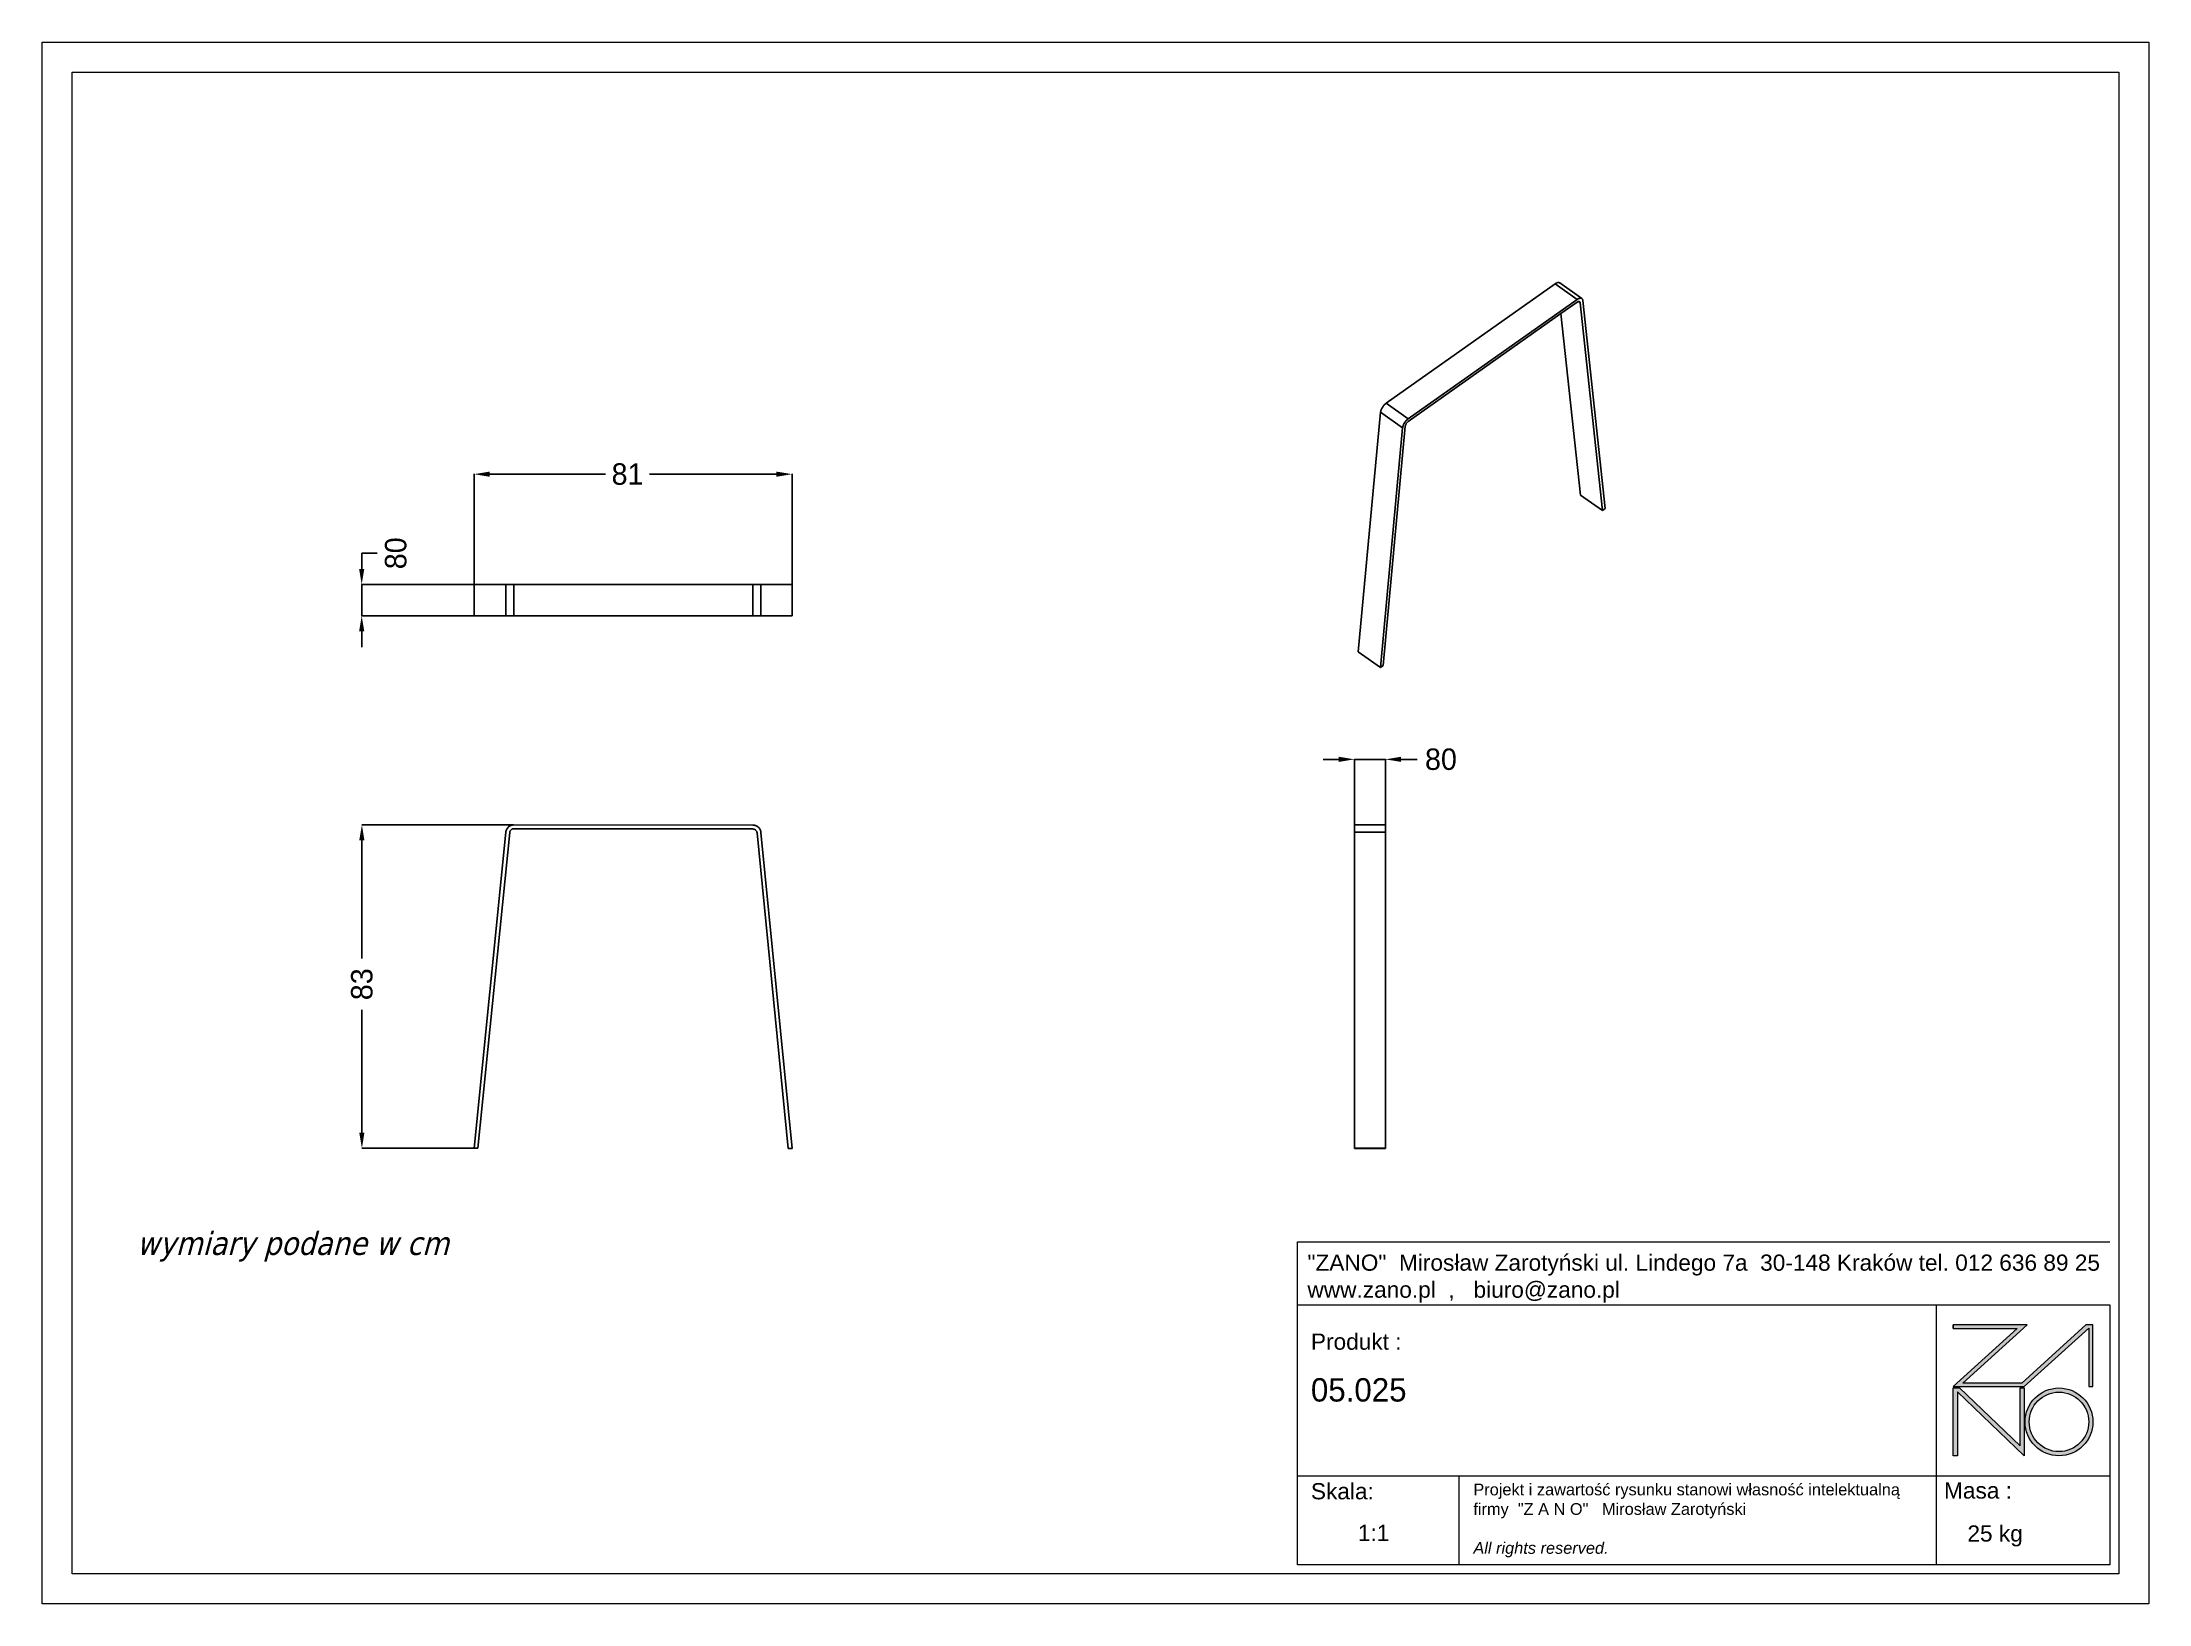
# Model space of a CAD drawing. Header units: millimetres. Extents: x -3038 to 2368, y -2302 to 1705.
import ezdxf

# ---------------------------------------------------------------- set-up
doc = ezdxf.new("R2010")
doc.units = ezdxf.units.MM
doc.layers.add('DIMS', color=7, linetype='Continuous')
doc.layers.add('tabelka', color=155, linetype='Continuous')
doc.styles.add('Tahoma', font='tahoma.ttf')
doc.dimstyles.new('ISO-25', dxfattribs={"dimtxt": 2.5, "dimasz": 2.5, "dimexe": 1.25, "dimexo": 0.625, "dimtad": 1, "dimtxsty": 'Standard', "dimcen": 2.5, "dimadec": 0, "dimazin": 0, "dimtfac": 1, "dimtmove": 0, "dimatfit": 3, "dimfxl": 1, "dimarcsym": 0})

# ---------------------------------------------------------------- blocks, each defined once
blk = doc.blocks.new('zano')
at = {"layer": 'Defpoints', "lineweight": 5}
for points in [[(6270.2, 3716.2), (6270.2, 3707.4), (6434.8, 3707.4), (6270.2, 3558.4), (6452.4, 3558.4), (6617.9, 3708.2), (6617.9, 3558.4), (6628.6, 3558.4), (6628.6, 3716.2), (6610.7, 3716.2), (6446.1, 3567.2), (6295.4, 3567.2), (6459.9, 3716.2), (6270.2, 3716.2), (6270.2, 3707.4)], [(6270.2, 3554.4), (6286.2, 3554.4), (6441.7, 3405.6), (6441.7, 3554.4), (6452.4, 3554.4), (6452.4, 3380.5), (6281, 3544.6), (6281, 3380.5), (6270.2, 3380.5)]]:
    blk.add_hatch(color=251, dxfattribs=at).paths.add_polyline_path(points)
h = blk.add_hatch(color=251, dxfattribs=at)
h.paths.add_polyline_path([(6454.7, 3467.4, 1), (6628.6, 3467.4, 1)])
h.paths.add_polyline_path([(6617.9, 3467.4, -1), (6465.4, 3467.4, -1)], flags=16)
at = {"layer": 'Defpoints', "color": 251, "lineweight": 5}
blk.add_lwpolyline([(6434.8, 3707.4), (6270.2, 3558.4), (6452.4, 3558.4), (6617.9, 3708.2), (6617.9, 3558.4), (6628.6, 3558.4), (6628.6, 3716.2), (6610.7, 3716.2), (6446.1, 3567.2), (6295.4, 3567.2), (6459.9, 3716.2), (6270.2, 3716.2), (6270.2, 3707.4), (6432.1, 3707.4)], dxfattribs=at)
for points in [[(6270.2, 3716.2), (6270.2, 3707.4), (6434.8, 3707.4), (6270.2, 3558.4), (6452.4, 3558.4), (6617.9, 3708.2), (6617.9, 3558.4), (6628.6, 3558.4), (6628.6, 3716.2), (6610.7, 3716.2), (6446.1, 3567.2), (6295.4, 3567.2), (6459.9, 3716.2), (6270.2, 3716.2), (6270.2, 3707.4)], [(6270.2, 3554.4), (6286.2, 3554.4), (6441.7, 3405.6), (6441.7, 3554.4), (6452.4, 3554.4), (6452.4, 3380.5), (6281, 3544.6), (6281, 3380.5), (6270.2, 3380.5)]]:
    blk.add_lwpolyline(points, close=True, dxfattribs=at)
for radius in [87, 76.3]:
    blk.add_circle((6541.7, 3467.4), radius, dxfattribs=at)
blk = doc.blocks.new('*D9')
at = {"layer": 'Defpoints', "color": 0, "transparency": 16777216}
for p in [(-1929.6, 313.5), (-2218, 233), (-1929.6, 233)]:
    blk.add_point(p, dxfattribs=at)
at = {"layer": 'DIMS', "color": 0, "lineweight": -2, "transparency": 16777216}
for p, q in [((-2218, 353.5), (-2218, 393.5)), ((-2218, 393.5), (-2178, 393.5)), ((-1930.1, 313.5), (-2218.5, 313.5)), ((-2218, 233), (-2218, 313.5)), ((-1930.1, 233), (-2218.5, 233)), ((-2218, 193), (-2218, 153))]:
    blk.add_line(p, q, dxfattribs=at)
at = {"layer": 'DIMS', "color": 0, "transparency": 16777216}
for points in [[(-2224.7, 353.5), (-2211.4, 353.5), (-2218, 313.5)], [(-2224.7, 193), (-2211.4, 193), (-2218, 233)]]:
    blk.add_solid(points, dxfattribs=at)
at = {"layer": 'DIMS', "color": 0, "transparency": 16777216, "insert": (-2130.5, 393.5), "char_height": 55, "attachment_point": 5, "rotation": 90}
blk.add_mtext('80', dxfattribs=at)
blk = doc.blocks.new('*D10')
at = {"layer": 'Defpoints', "color": 0, "transparency": 16777216}
for p in [(-1113.7, 596.5), (-1929.6, 313), (-1113.7, 313)]:
    blk.add_point(p, dxfattribs=at)
at = {"layer": 'DIMS', "color": 0, "lineweight": -2, "transparency": 16777216}
for p, q in [((-1929.6, 313.5), (-1929.6, 597)), ((-1889.6, 596.5), (-1592.5, 596.5)), ((-1153.7, 596.5), (-1479.2, 596.5)), ((-1113.7, 313.5), (-1113.7, 597))]:
    blk.add_line(p, q, dxfattribs=at)
at = {"layer": 'DIMS', "color": 0, "transparency": 16777216}
for points in [[(-1889.6, 603.1), (-1889.6, 589.8), (-1929.6, 596.5)], [(-1153.7, 603.1), (-1153.7, 589.8), (-1113.7, 596.5)]]:
    blk.add_solid(points, dxfattribs=at)
at = {"layer": 'DIMS', "color": 0, "transparency": 16777216, "insert": (-1535.8, 596.5), "char_height": 55, "attachment_point": 5}
blk.add_mtext('81', dxfattribs=at)
blk = doc.blocks.new('*D11')
at = {"layer": 'Defpoints', "color": 0, "transparency": 16777216}
for p in [(409.4, -135.3), (329.4, -303.3), (409.4, -303.3)]:
    blk.add_point(p, dxfattribs=at)
at = {"layer": 'DIMS', "color": 0, "lineweight": -2, "transparency": 16777216}
for p, q in [((289.4, -135.3), (249.4, -135.3)), ((329.4, -302.8), (329.4, -134.8)), ((329.4, -135.3), (409.4, -135.3)), ((409.4, -302.8), (409.4, -134.8)), ((449.4, -135.3), (490.3, -135.3))]:
    blk.add_line(p, q, dxfattribs=at)
at = {"layer": 'DIMS', "color": 0, "transparency": 16777216}
for points in [[(289.4, -128.6), (289.4, -141.9), (329.4, -135.3)], [(449.4, -128.6), (449.4, -141.9), (409.4, -135.3)]]:
    blk.add_solid(points, dxfattribs=at)
at = {"layer": 'DIMS', "color": 0, "transparency": 16777216, "insert": (551.6, -135.3), "char_height": 55, "attachment_point": 5}
blk.add_mtext('80', dxfattribs=at)
blk = doc.blocks.new('*D14')
at = {"layer": 'Defpoints', "color": 0, "transparency": 16777216}
for p in [(-1828, -303.3), (-2217.5, -1133.2), (-1929.1, -1133.2)]:
    blk.add_point(p, dxfattribs=at)
at = {"layer": 'DIMS', "color": 0, "lineweight": -2, "transparency": 16777216}
for p, q in [((-1828.5, -303.3), (-2218, -303.3)), ((-2217.5, -343.3), (-2217.5, -646.5)), ((-2217.5, -1093.2), (-2217.5, -778.2)), ((-1929.6, -1133.2), (-2218, -1133.2))]:
    blk.add_line(p, q, dxfattribs=at)
at = {"layer": 'DIMS', "color": 0, "transparency": 16777216}
for points in [[(-2224.2, -343.3), (-2210.9, -343.3), (-2217.5, -303.3)], [(-2224.2, -1093.2), (-2210.9, -1093.2), (-2217.5, -1133.2)]]:
    blk.add_solid(points, dxfattribs=at)
at = {"layer": 'DIMS', "color": 0, "transparency": 16777216, "insert": (-2217.5, -712.4), "char_height": 55, "attachment_point": 5, "rotation": 90}
blk.add_mtext('83', dxfattribs=at)

msp = doc.modelspace()

# ---------------------------------------------------------------- linework, layer by layer
for p, q in [((411.2, 778.7), (844.8, 1085)), ((844.8, 1085), (845.8, 1085.7)), ((844.8, 1085), (901.3, 1045)), ((845.8, 1085.7), (846.9, 1086.3)), ((846.9, 1086.3), (848, 1086.9)), ((848, 1086.9), (849, 1087.3)), ((849, 1087.3), (850, 1087.7)), ((850, 1087.7), (851, 1088)), ((851, 1088), (852, 1088.2)), ((852, 1088.2), (852.9, 1088.2)), ((852.9, 1088.2), (853.7, 1088.2)), ((853.7, 1088.2), (854.6, 1088.1)), ((854.6, 1088.1), (855.3, 1087.9)), ((855.3, 1087.9), (856.1, 1087.6)), ((856.1, 1087.6), (856.7, 1087.2)), ((856.7, 1087.2), (913.3, 1047.3)), ((901.3, 1045), (467.8, 738.8)), ((859.6, 1008.4), (901.3, 1037.9)), ((901.3, 1045), (902.4, 1045.7)), ((902.1, 1038.4), (901.3, 1037.9)), ((902.9, 1038.9), (902.1, 1038.4)), ((902.4, 1045.7), (903.5, 1046.4)), ((903.7, 1039.2), (902.9, 1038.9)), ((903.5, 1046.4), (904.5, 1046.9)), ((904.4, 1039.4), (903.7, 1039.2)), ((904.6, 1039.5), (904.4, 1039.4)), ((904.5, 1046.9), (905.6, 1047.4)), ((905.1, 1039.6), (904.6, 1039.5)), ((904.6, 1039.5), (908.9, 1036.5)), ((905.8, 1039.6), (905.1, 1039.6)), ((905.6, 1047.4), (906.6, 1047.7)), ((906.4, 1039.6), (905.8, 1039.6)), ((907, 1039.4), (906.4, 1039.6)), ((906.6, 1047.7), (907.6, 1048)), ((907.5, 1039.1), (907, 1039.4)), ((907.9, 1038.8), (907.5, 1039.1)), ((907.6, 1048), (908.5, 1048.2)), ((908.3, 1038.3), (907.9, 1038.8)), ((908.5, 1037.8), (908.3, 1038.3)), ((908.5, 1048.2), (909.4, 1048.3)), ((908.7, 1037.2), (908.5, 1037.8)), ((908.9, 1036.5), (908.7, 1037.2)), ((908.9, 1036.5), (965.9, 503.1)), ((909.4, 1048.3), (910.3, 1048.3)), ((910.3, 1048.3), (911.1, 1048.2)), ((911.1, 1048.2), (911.9, 1048)), ((911.9, 1048), (912.6, 1047.7)), ((912.6, 1047.7), (913.3, 1047.3)), ((913.3, 1047.3), (913.9, 1046.8)), ((913.9, 1046.8), (914.4, 1046.2)), ((914.4, 1046.2), (914.8, 1045.6)), ((914.8, 1045.6), (915.2, 1044.8)), ((915.2, 1044.8), (915.5, 1044)), ((915.5, 1044), (915.8, 1043.1)), ((915.8, 1043.1), (915.9, 1042.2)), ((973, 508.1), (915.9, 1042.2)), ((467.8, 731.7), (859.6, 1008.4)), ((859.6, 1008.4), (909.4, 543)), ((397, 757.7), (396.8, 756.5)), ((397.3, 758.9), (397, 757.7)), ((397.7, 760.2), (397.3, 758.9)), ((398.2, 761.5), (397.7, 760.2)), ((398.7, 762.8), (398.2, 761.5)), ((399.3, 764.1), (398.7, 762.8)), ((399.9, 765.4), (399.3, 764.1)), ((400.6, 766.8), (399.9, 765.4)), ((401.4, 768), (400.6, 766.8)), ((402.2, 769.3), (401.4, 768)), ((403.1, 770.6), (402.2, 769.3)), ((404, 771.8), (403.1, 770.6)), ((405, 772.9), (404, 771.8)), ((406, 774.1), (405, 772.9)), ((407, 775.1), (406, 774.1)), ((408, 776.1), (407, 775.1)), ((409.1, 777.1), (408, 776.1)), ((410.1, 777.9), (409.1, 777.1)), ((411.2, 778.7), (410.1, 777.9)), ((411.2, 778.7), (467.8, 738.8)), ((339.5, 140.5), (396.6, 755.3)), ((396.1, 100.6), (453.2, 715.4)), ((396.8, 756.5), (396.6, 755.3)), ((396.6, 755.3), (453.2, 715.4)), ((403.2, 105.6), (460.2, 719.6)), ((453.4, 716.5), (453.2, 715.4)), ((453.6, 717.7), (453.4, 716.5)), ((453.9, 719), (453.6, 717.7)), ((454.3, 720.3), (453.9, 719)), ((454.7, 721.6), (454.3, 720.3)), ((455.3, 722.9), (454.7, 721.6)), ((455.8, 724.2), (455.3, 722.9)), ((456.5, 725.5), (455.8, 724.2)), ((457.2, 726.8), (456.5, 725.5)), ((458, 728.1), (457.2, 726.8)), ((458.8, 729.4), (458, 728.1)), ((459.7, 730.6), (458.8, 729.4)), ((460.6, 731.8), (459.7, 730.6)), ((460.2, 719.6), (460.4, 720.5)), ((460.4, 720.5), (460.6, 721.4)), ((461.5, 733), (460.6, 731.8)), ((460.6, 721.4), (460.9, 722.3)), ((460.9, 722.3), (461.2, 723.3)), ((461.2, 723.3), (461.7, 724.2)), ((462.5, 734.1), (461.5, 733)), ((461.7, 724.2), (462.2, 725.2)), ((462.2, 725.2), (462.7, 726.2)), ((463.5, 735.2), (462.5, 734.1)), ((462.7, 726.2), (463.3, 727.1)), ((463.3, 727.1), (464, 728)), ((464.6, 736.2), (463.5, 735.2)), ((464, 728), (464.7, 728.9)), ((465.6, 737.1), (464.6, 736.2)), ((464.7, 728.9), (465.4, 729.7)), ((465.4, 729.7), (466.2, 730.4)), ((466.7, 738), (465.6, 737.1)), ((466.2, 730.4), (467, 731.1)), ((467.8, 738.8), (466.7, 738)), ((467, 731.1), (467.8, 731.7)), ((909.4, 543), (965.9, 503.1)), ((965.9, 503.1), (973, 508.1)), ((-1929.6, 313), (-1929.6, 233)), ((-1929.6, 313), (-1847.9, 313)), ((-1847.9, 313), (-1847.9, 233)), ((-1827.3, 313), (-1847.9, 313)), ((-1827.3, 313), (-1214.1, 313)), ((-1827.3, 313), (-1827.3, 233)), ((-1214.1, 313), (-1214.1, 233)), ((-1193.6, 313), (-1214.1, 313)), ((-1193.6, 313), (-1193.6, 233)), ((-1113.7, 313), (-1193.6, 313)), ((-1113.7, 313), (-1113.7, 233)), ((-1929.6, 233), (-1847.9, 233)), ((-1847.9, 233), (-1827.3, 233)), ((-1214.1, 233), (-1827.3, 233)), ((-1214.1, 233), (-1193.6, 233)), ((-1113.7, 233), (-1193.6, 233)), ((339.5, 140.5), (396.1, 100.6)), ((403.2, 105.6), (396.1, 100.6)), ((-1929.6, -1133.2), (-1847.9, -321.8)), ((-1919.6, -1133.2), (-1838, -322.9)), ((-1847.7, -320.3), (-1847.9, -321.8)), ((-1847.4, -318.8), (-1847.7, -320.3)), ((-1846.9, -317.4), (-1847.4, -318.8)), ((-1846.4, -316), (-1846.9, -317.4)), ((-1845.7, -314.6), (-1846.4, -316)), ((-1845, -313.3), (-1845.7, -314.6)), ((-1844.2, -312), (-1845, -313.3)), ((-1843.2, -310.8), (-1844.2, -312)), ((-1842.2, -309.7), (-1843.2, -310.8)), ((-1841.1, -308.6), (-1842.2, -309.7)), ((-1840, -307.6), (-1841.1, -308.6)), ((-1838.7, -306.8), (-1840, -307.6)), ((-1837.4, -306), (-1838.7, -306.8)), ((-1838, -322.9), (-1837.8, -321.8)), ((-1837.8, -321.8), (-1837.5, -320.7)), ((-1837.5, -320.7), (-1837.1, -319.7)), ((-1836.1, -305.3), (-1837.4, -306)), ((-1837.1, -319.7), (-1836.6, -318.7)), ((-1836.6, -318.7), (-1836, -317.7)), ((-1834.7, -304.7), (-1836.1, -305.3)), ((-1836, -317.7), (-1835.3, -316.8)), ((-1835.3, -316.8), (-1834.5, -316.1)), ((-1833.3, -304.2), (-1834.7, -304.7)), ((-1834.5, -316.1), (-1833.6, -315.3)), ((-1833.6, -315.3), (-1832.6, -314.7)), ((-1831.8, -303.8), (-1833.3, -304.2)), ((-1832.6, -314.7), (-1831.6, -314.2)), ((-1830.3, -303.5), (-1831.8, -303.8)), ((-1831.6, -314.2), (-1830.6, -313.8)), ((-1830.6, -313.8), (-1829.5, -313.5)), ((-1828.8, -303.4), (-1830.3, -303.5)), ((-1829.5, -313.5), (-1828.4, -313.4)), ((-1827.3, -303.3), (-1828.8, -303.4)), ((-1828.4, -313.4), (-1827.3, -313.3)), ((-1214.1, -304), (-1827.3, -303.3)), ((-1827.3, -313.3), (-1214.1, -314)), ((-1214.1, -304), (-1212.6, -304.1)), ((-1213, -314.1), (-1214.1, -314)), ((-1211.9, -314.2), (-1213, -314.1)), ((-1212.6, -304.1), (-1211.1, -304.2)), ((-1210.8, -314.5), (-1211.9, -314.2)), ((-1211.1, -304.2), (-1209.6, -304.5)), ((-1209.8, -314.9), (-1210.8, -314.5)), ((-1208.8, -315.4), (-1209.8, -314.9)), ((-1209.6, -304.5), (-1208.1, -304.9)), ((-1207.8, -316.1), (-1208.8, -315.4)), ((-1208.1, -304.9), (-1206.7, -305.4)), ((-1207, -316.8), (-1207.8, -316.1)), ((-1206.2, -317.6), (-1207, -316.8)), ((-1206.7, -305.4), (-1205.3, -306)), ((-1205.5, -318.4), (-1206.2, -317.6)), ((-1204.9, -319.4), (-1205.5, -318.4)), ((-1205.3, -306), (-1204, -306.7)), ((-1204.4, -320.4), (-1204.9, -319.4)), ((-1204, -321.4), (-1204.4, -320.4)), ((-1204, -306.7), (-1202.7, -307.5)), ((-1203.7, -322.5), (-1204, -321.4)), ((-1203.5, -323.6), (-1203.7, -322.5)), ((-1203.5, -323.6), (-1123.7, -1134.1)), ((-1202.7, -307.5), (-1201.4, -308.4)), ((-1201.4, -308.4), (-1200.3, -309.3)), ((-1200.3, -309.3), (-1199.2, -310.4)), ((-1199.2, -310.4), (-1198.2, -311.5)), ((-1198.2, -311.5), (-1197.3, -312.7)), ((-1197.3, -312.7), (-1196.4, -314)), ((-1196.4, -314), (-1195.7, -315.3)), ((-1195.7, -315.3), (-1195.1, -316.7)), ((-1195.1, -316.7), (-1194.5, -318.1)), ((-1194.5, -318.1), (-1194.1, -319.6)), ((-1194.1, -319.6), (-1193.8, -321.1)), ((-1193.8, -321.1), (-1193.6, -322.6)), ((-1113.7, -1134.1), (-1193.6, -322.6)), ((329.4, -303.3), (409.4, -303.3)), ((329.4, -321.8), (329.4, -303.3)), ((329.4, -321.8), (409.4, -321.8)), ((329.4, -321.8), (329.4, -1133.2)), ((409.4, -321.8), (409.4, -303.3)), ((409.4, -321.8), (409.4, -1133.2)), ((-1919.6, -1133.2), (-1929.6, -1133.2)), ((-1123.7, -1134.1), (-1113.7, -1134.1)), ((329.4, -1133.2), (409.4, -1133.2)), ((329.4, -1133.2), (329.4, -1134.1)), ((329.4, -1134.1), (409.4, -1134.1)), ((409.4, -1133.2), (409.4, -1134.1))]:
    msp.add_line(p, q)
at = {"layer": 'tabelka', "lineweight": 5}
for p, q in [((183.3, -1373.5), (2268.3, -1373.5)), ((183.3, -1535.3), (183.3, -1373.5)), ((183.3, -1373.5), (2268.3, -1373.5)), ((1822.4, -1535.3), (1822.4, -1973.8)), ((183.3, -1973.8), (2268.3, -1973.8)), ((597.6, -1973.8), (597.6, -2202.5)), ((1822.4, -1973.8), (1822.4, -2202.5))]:
    msp.add_line(p, q, dxfattribs=at)
for points in [[(-3038.1, 1705.2), (2368.3, 1705.2), (2368.3, -2302.5), (-3038.1, -2302.5)], [(-2960.7, 1627.8), (2290.9, 1627.8), (2290.9, -2225.1), (-2960.7, -2225.1)], [(183.3, -1535.3), (2268.3, -1535.3), (2268.3, -2202.5), (183.3, -2202.5)]]:
    msp.add_lwpolyline(points, close=True, dxfattribs=at)

# ---------------------------------------------------------------- block references
msp.add_blockref('zano', (-4404.1, -5302.9))

# ---------------------------------------------------------------- texts
at = {"layer": 'DIMS', "color": 0, "insert": (-2795.3, -1347), "char_height": 60, "attachment_point": 1, "style": 'Tahoma'}
msp.add_mtext_dynamic_manual_height_columns('{\\fTahoma|b0|i1|c238|p34;wymiary podane w cm}', width=2491.017, gutter_width=1, heights=[0], dxfattribs=at)
at = {"layer": 'tabelka', "lineweight": 5, "attachment_point": 1}
for s, insert, char_height, width in [('{\\fArial|b0|i0|c238|p34;"ZANO"  Mirosław Zarotyński ul. Lindego 7a  30-148 Kraków tel. 012 636 89 25\\Pwww.zano.pl  ,   biuro@zano.pl}', (209, -1406), 41.595, 2040.38), ('{\\fArial|b0|i0|c238|p34;Produkt : }', (217.9, -1608.7), 41.595, 265.273), ('{\\fCentury Gothic|b0|i0|c238|p34;05.025}', (217.9, -1723.3), 60, 849.376), ('{\\fArial|b0|i0|c238|p34;Skala: }', (217.9, -1992.6), 41.595, 191.675), ('{\\fArial|b0|i0|c238|p34;Masa :}', (1842.6, -1990.7), 41.595, 200.457), ('{\\fArial|b0|i0|c238|p34;1:1}', (338.4, -2099.4), 41.595, 42.482), ('{\\fArial|b0|i0|c238|p34;25 kg}', (1902.6, -2101.1), 41.595, 290.547)]:
    msp.add_mtext(s, dxfattribs=dict(at, insert=insert, char_height=char_height, width=width))
at = {"layer": 'tabelka', "color": 1, "lineweight": 5, "insert": (634.8, -1994), "char_height": 30, "width": 1186.12, "attachment_point": 1}
msp.add_mtext('{\\fArial|b0|i0|c0|p34;Projekt i zawartość rysunku stanowi własność intelektualną firmy \\fArial|b0|i0|c238|p34; "Z A N O"   Mirosław Zarotyński\\fArial|b0|i1|c238|p34;\\P\\PAll rights reserved.}', dxfattribs=at)

# ---------------------------------------------------------------- dimensions: what is measured, and where the dimension line sits
at = {"layer": 'DIMS'}
for base, p1, p2, text, picture, middle in [((-1113.7, 596.5), (-1929.6, 313), (-1113.7, 313), '81', '*D10', (-1535.8, 596.5)), ((409.4, -135.3), (329.4, -303.3), (409.4, -303.3), '80', '*D11', (551.6, -135.3))]:
    dim = msp.add_linear_dim(base=base, p1=p1, p2=p2, text=text, dimstyle='ISO-25', override={"dimtxt": 55, "dimasz": 40, "dimexe": 0.5, "dimexo": 0.5, "dimgap": 20, "dimtad": 0, "dimtih": 1, "dimtoh": 1, "dimdec": 0, "dimzin": 0, "dimadec": 2, "dimtfac": 2, "dimtdec": 1, "dimtzin": 0}, dxfattribs=at)
    dim.commit()
    dim.dimension.update_dxf_attribs({"geometry": picture, "text_midpoint": middle, "dimtype": 160})
for base, p1, p2, text, picture, middle in [((-2218, 233), (-1929.6, 313.5), (-1929.6, 233), '80', '*D9', (-2130.5, 393.5)), ((-2217.5, -1133.2), (-1828, -303.3), (-1929.1, -1133.2), '83', '*D14', (-2217.5, -712.4))]:
    dim = msp.add_linear_dim(base=base, p1=p1, p2=p2, angle=270, text=text, dimstyle='ISO-25', override={"dimtxt": 55, "dimasz": 40, "dimexe": 0.5, "dimexo": 0.5, "dimgap": 20, "dimtad": 0, "dimtih": 1, "dimtoh": 1, "dimdec": 0, "dimzin": 0, "dimadec": 2, "dimtfac": 2, "dimtdec": 1, "dimtzin": 0}, dxfattribs=at)
    dim.commit()
    dim.dimension.update_dxf_attribs({"geometry": picture, "text_midpoint": middle, "dimtype": 160, "text_rotation": 90})

doc.saveas('drawing.dxf')
